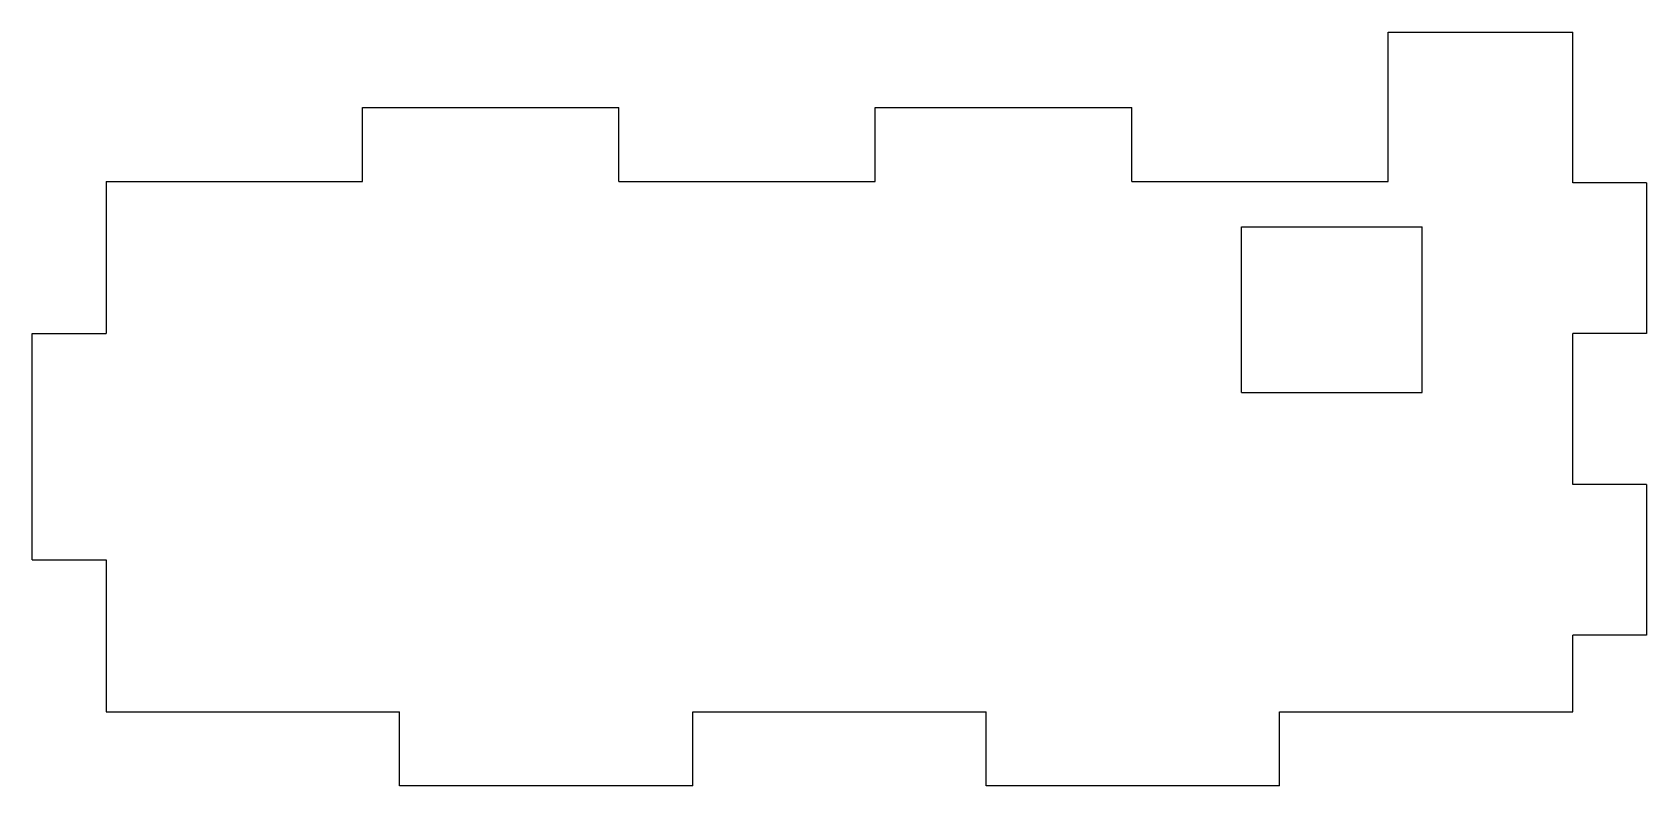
# Model space of a CAD drawing. Extents: x -35 to 72, y -50 to 0.
import ezdxf

# ---------------------------------------------------------------- set-up
doc = ezdxf.new("R2010")
doc.units = 0
doc.header["$MEASUREMENT"] = 0
doc.layers.add('VISIBLE', color=7, linetype='CONTINUOUS')

msp = doc.modelspace()

# ---------------------------------------------------------------- linework, layer by layer
at = {"layer": 'VISIBLE'}
for p, q in [((54.76, 0), (67.02, 0)), ((54.76, -9.9), (54.76, 0)), ((67.02, -10), (67.02, 0)), ((-13.32, -5), (3.7, -5)), ((-13.32, -9.9), (-13.32, -5)), ((3.7, -9.9), (3.7, -5)), ((20.72, -5), (37.74, -5)), ((20.72, -9.9), (20.72, -5)), ((37.74, -9.9), (37.74, -5)), ((-30.34, -9.9), (-13.32, -9.9)), ((-30.34, -9.9), (-30.34, -20)), ((3.7, -9.9), (20.72, -9.9)), ((37.74, -9.9), (54.76, -9.9)), ((71.92, -10), (67.02, -10)), ((71.92, -10), (71.92, -20)), ((45.02, -23.9), (45.02, -12.9)), ((45.02, -12.9), (57.02, -12.9)), ((57.02, -23.9), (57.02, -12.9)), ((-35.24, -20), (-30.34, -20)), ((-35.24, -35), (-35.24, -20)), ((67.02, -30), (67.02, -20)), ((71.92, -20), (67.02, -20)), ((45.02, -23.9), (57.02, -23.9)), ((71.92, -30), (67.02, -30)), ((71.92, -30), (71.92, -40)), ((-35.24, -35), (-30.34, -35)), ((-30.34, -35), (-30.34, -45.1)), ((67.02, -45.1), (67.02, -40)), ((71.92, -40), (67.02, -40)), ((-30.34, -45.1), (-10.87, -45.1)), ((-10.87, -50), (-10.87, -45.1)), ((8.61, -50), (8.61, -45.1)), ((8.61, -45.1), (28.08, -45.1)), ((28.08, -50), (28.08, -45.1)), ((47.55, -50), (47.55, -45.1)), ((47.55, -45.1), (67.02, -45.1)), ((8.61, -50), (-10.87, -50)), ((47.55, -50), (28.08, -50))]:
    msp.add_line(p, q, dxfattribs=at)

doc.saveas('drawing.dxf')
